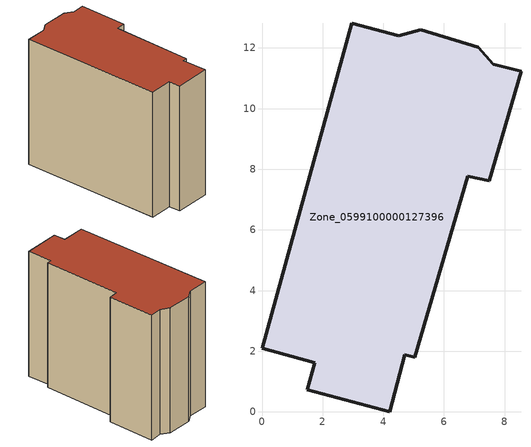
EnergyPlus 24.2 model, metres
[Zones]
Zone_0599100000127396
 floor ground (C_G): 6.79,7.78 5.03,1.8 4.71,1.88 4.2,0 1.5,0.72 1.74,1.63 0,2.1 2.96,12.82 4.51,12.4 5.23,12.6 7.13,12.03 7.63,11.46 8.54,11.24 7.5,7.63 z0
 wall outside (C_F): 7.5,7.63 8.54,11.24 7.63,11.46 7.13,12.03 5.23,12.6 4.51,12.4 2.96,12.82 0,2.1 1.74,1.63 1.5,0.72 4.2,0 4.71,1.88 5.03,1.8 6.79,7.78 7.5,7.63 z0:10.14
 roof outside (C_R): 5.03,1.8 6.79,7.78 7.5,7.63 8.54,11.24 7.63,11.46 7.13,12.03 5.23,12.6 4.51,12.4 2.96,12.82 0,2.1 1.74,1.63 1.5,0.72 4.2,0 4.71,1.88 z10.14
[BUILDING]
Pand.0599100000127396: North Axis=0; Terrain=City; Loads Convergence Tolerance Value=0.04; Temperature Convergence Tolerance Value=0.4; Solar Distribution=FullExterior; Maximum Number of Warmup Days=25; Minimum Number of Warmup Days=1
[Site:Location]
Rotterdam.The.Hague.AP_ZH_NLD Design_Conditions: Latitude=51.96; Longitude=4.45; Time Zone=1; Elevation=-4.5
[SITE:GROUNDTEMPERATURE:BUILDINGSURFACE]
18, 18, 18, 18, 18, 18, 18, 18, 18, 18, 18, 18
[MATERIAL] Thermal Absorptance=0.9; Solar Absorptance=0.7; Visible Absorptance=0.7
Name | Roughness | Thickness | Conductivity | Density | Specific Heat
G.TI.1946 | MediumSmooth | 0.15 | 1 | 540 | 1210
F.TI.1946 | Rough | 0.3 | 0.857143 | 1920 | 840
R.TI.1946 | MediumRough | 0.2 | 0.1 | 1500 | 1000
[CONSTRUCTION]
C_G: G.TI.1946
C_F: F.TI.1946
C_R: R.TI.1946
[ZONE]
Zone_0599100000127396: Type=1; Multiplier=1; Ceiling Height=Autocalculate; Volume=Autocalculate; Floor Area=autocalculate; Part of Total Floor Area=Yes
[ZONEINFILTRATION:DESIGNFLOWRATE]
Infil_Zone_0599100000127396: Zone or ZoneList or Space or SpaceList=Zone_0599100000127396; Schedule=AlwaysOn; Design Flow Rate Calculation Method=Flow/Area; Flow Rate per Floor Area=0.003; Constant Term Coefficient=1; Temperature Term Coefficient=0; Velocity Term Coefficient=0; Velocity Squared Term Coefficient=0
[HVACTEMPLATE:ZONE:IDEALLOADSAIRSYSTEM]
Zone_0599100000127396: Maximum Heating Supply Air Temperature=50; Minimum Cooling Supply Air Temperature=13; Maximum Heating Supply Air Humidity Ratio=0.0156; Minimum Cooling Supply Air Humidity Ratio=0.0077; Heating Limit=NoLimit; Cooling Limit=NoLimit; Dehumidification Control Type=ConstantSensibleHeatRatio; Cooling Sensible Heat Ratio=0.7; Dehumidification Setpoint=60; Humidification Control Type=None; Humidification Setpoint=30; Outdoor Air Method=None; Outdoor Air Flow Rate per Person=0.00944; Outdoor Air Flow Rate per Zone Floor Area=0; Outdoor Air Flow Rate per Zone=0; Demand Controlled Ventilation Type=None; Outdoor Air Economizer Type=NoEconomizer; Heat Recovery Type=None; Sensible Heat Recovery Effectiveness=0.7; Latent Heat Recovery Effectiveness=0.65
[ZONECONTROL:THERMOSTAT]
ThermostatControl_Zone_0599100000127396: Zone or ZoneList=Zone_0599100000127396; Control Type Schedule=DualSetpointControlType; Control 1=Thermostat_Zone_0599100000127396; Temperature Difference Between Cutout And Setpoint=0
[THERMOSTATSETPOINT:DUALSETPOINT]
Thermostat_Zone_0599100000127396: Heating Setpoint Temperature Schedule=HeatingSetpoint_Zone_0599100000127396; Cooling Setpoint Temperature Schedule=CoolingSetpoint_Zone_0599100000127396
[SCHEDULE:COMPACT]
HeatingSetpoint_Zone_0599100000127396: Through: 12/31, For: AllDays, Until: 24:00, 21
CoolingSetpoint_Zone_0599100000127396: Through: 12/31, For: AllDays, Until: 24:00, 24
DualSetpointControlType: Through: 12/31, For: AllDays, Until: 24:00, 4
AlwaysOn: Through: 12/31, For: AllDays, Until: 24:00, 1
